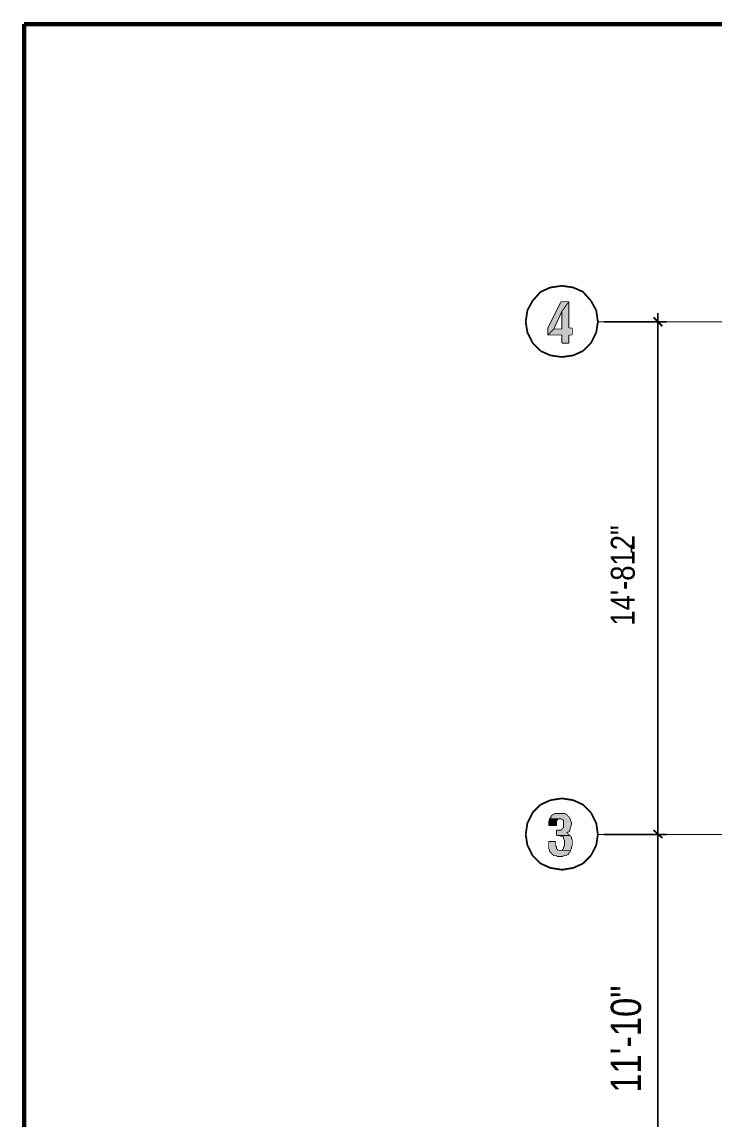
# Model space of a CAD drawing. Header units: millimetres. Extents: x 5 to 350, y 3 to 213.
# Drawn here: x 5 to 71.5, y 107.3 to 212.7 of the extents above; entities that cross this region are included whole.
import ezdxf

# ---------------------------------------------------------------- set-up
doc = ezdxf.new("R2010")
doc.units = ezdxf.units.MM
for name, color, linetype in [('H', 251, 'Continuous'), ('P', 255, 'Continuous'), ('T', 255, 'Continuous')]:
    doc.layers.add(name, color=color, linetype=linetype)
doc.styles.get("Standard").update_dxf_attribs({"font": 'arial.ttf'})

msp = doc.modelspace()

# ---------------------------------------------------------------- hatches: boundary and pattern name
at = {"layer": 'H', "linetype": 'Continuous'}
for points in [[(55.545, 182.633), (55.545, 183.303), (56.815, 185.843), (57.573, 185.843), (56.903, 184.908), (56.127, 183.215), (55.545, 182.633)], [(56.903, 181.857), (56.903, 182.633), (55.545, 182.633), (56.127, 183.215), (56.903, 183.215), (56.903, 184.908), (57.573, 185.843), (57.573, 183.303), (57.908, 183.303), (57.908, 182.633), (57.573, 182.633), (57.573, 181.857), (56.903, 181.857)], [(55.633, 135.467), (55.633, 135.89), (55.704, 135.978), (55.704, 136.137), (56.55, 136.137), (56.48, 136.066), (56.48, 135.978), (56.392, 135.978), (56.392, 135.467), (55.633, 135.467)], [(56.392, 134.532), (56.392, 135.043), (56.815, 135.043), (57.062, 135.29), (57.062, 135.978), (56.974, 136.066), (56.903, 136.066), (56.815, 136.137), (55.704, 136.137), (55.88, 136.313), (55.88, 136.402), (56.056, 136.56), (56.127, 136.56), (56.215, 136.648), (57.15, 136.648), (57.326, 136.56), (57.397, 136.56), (57.397, 136.49), (57.662, 136.225), (57.662, 136.137), (57.75, 136.066), (57.75, 135.89), (57.82, 135.802), (57.82, 135.555), (57.75, 135.378), (57.75, 135.22), (57.662, 135.132), (57.662, 134.955), (57.573, 134.867), (57.485, 134.867), (57.397, 134.796), (57.662, 134.532), (56.392, 134.532)], [(56.48, 132.503), (56.392, 132.592), (56.127, 132.592), (56.056, 132.68), (55.968, 132.68), (55.968, 132.75), (55.704, 133.015), (55.704, 133.174), (55.633, 133.262), (55.633, 133.95), (56.303, 133.95), (56.303, 133.526), (56.392, 133.438), (56.392, 133.262), (56.55, 133.103), (57.75, 133.103), (57.75, 133.015), (57.573, 132.838), (57.573, 132.75), (57.485, 132.68), (57.397, 132.68), (57.326, 132.592), (57.062, 132.592), (56.974, 132.503), (56.48, 132.503)], [(56.903, 133.103), (57.062, 133.262), (57.062, 133.438), (57.15, 133.526), (57.15, 134.108), (57.062, 134.197), (57.062, 134.373), (56.974, 134.444), (56.815, 134.444), (56.638, 134.532), (57.662, 134.532), (57.82, 134.373), (57.82, 134.197), (57.908, 134.108), (57.908, 133.597), (57.82, 133.438), (57.82, 133.262), (57.75, 133.174), (57.75, 133.103), (56.903, 133.103)]]:
    msp.add_hatch(color=256, dxfattribs=at).paths.add_polyline_path(points)

# ---------------------------------------------------------------- linework, layer by layer
at = {"layer": 'P'}
for points, const_width in [([(5.256, 212.513), (350.273, 212.513)], 0.423), ([(5.256, 3.14), (5.256, 212.513)], 0.423), ([(5.256, 212.513), (5.256, 212.513)], 0.423), ([(5.256, 212.513), (350.273, 212.513)], 0.423), ([(5.256, 3.14), (5.256, 212.513)], 0.423), ([(5.256, 212.513), (5.256, 212.513)], 0.423), ([(54.857, 186.778), (54.098, 185.932)], 0.169), ([(55.792, 187.202), (54.857, 186.778)], 0.169), ([(56.903, 187.36), (55.792, 187.202)], 0.169), ([(57.997, 187.202), (56.903, 187.36)], 0.169), ([(58.932, 186.778), (57.997, 187.202)], 0.169), ([(59.69, 185.932), (58.932, 186.778)], 0.169), ([(54.098, 185.932), (53.587, 184.997)], 0.169), ([(56.815, 185.843), (55.545, 183.303)], 0.085), ([(57.573, 185.843), (56.815, 185.843)], 0.085), ([(56.903, 184.908), (57.573, 185.843)], 0.085), ([(57.573, 185.843), (56.903, 184.908)], 0.085), ([(57.573, 183.303), (57.573, 185.843)], 0.085), ([(60.202, 184.997), (59.69, 185.932)], 0.169), ([(53.587, 184.997), (53.428, 183.903)], 0.169), ([(56.127, 183.215), (56.903, 184.908)], 0.085), ([(56.903, 184.908), (56.903, 183.215)], 0.085), ([(60.36, 183.903), (60.202, 184.997)], 0.169), ([(66.128, 133.862), (66.128, 184.75)], 0.169), ([(53.428, 183.903), (53.587, 182.88)], 0.169), ([(60.202, 182.88), (60.36, 183.903)], 0.169), ([(60.36, 183.903), (60.36, 183.903)], 0.169), ([(60.36, 183.903), (75.353, 183.903)], 0.085), ([(60.96, 183.903), (66.975, 183.903)], 0.169), ([(66.552, 183.48), (65.705, 184.326)], 0.169), ([(53.587, 182.88), (54.098, 181.857)], 0.169), ([(55.545, 183.303), (55.545, 182.633)], 0.085), ([(55.545, 182.633), (56.127, 183.215)], 0.085), ([(56.127, 183.215), (55.545, 182.633)], 0.085), ([(55.545, 182.633), (56.903, 182.633)], 0.085), ([(56.903, 183.215), (56.127, 183.215)], 0.085), ([(56.903, 182.633), (56.903, 181.857)], 0.085), ([(57.908, 183.303), (57.573, 183.303)], 0.085), ([(57.573, 181.857), (57.573, 182.633)], 0.085), ([(57.573, 182.633), (57.908, 182.633)], 0.085), ([(57.908, 182.633), (57.908, 183.303)], 0.085), ([(59.69, 181.857), (60.202, 182.88)], 0.169), ([(54.098, 181.857), (54.857, 181.098)], 0.169), ([(56.903, 181.857), (57.573, 181.857)], 0.085), ([(58.932, 181.098), (59.69, 181.857)], 0.169), ([(54.857, 181.098), (55.792, 180.675)], 0.169), ([(55.792, 180.675), (56.903, 180.516)], 0.169), ([(56.903, 180.516), (57.997, 180.675)], 0.169), ([(57.997, 180.675), (58.932, 181.098)], 0.169), ([(63.588, 161.713), (63.588, 162.472)], 0.169), ([(56.903, 138.095), (55.792, 137.918)], 0.169), ([(57.997, 137.918), (56.903, 138.095)], 0.169), ([(54.857, 137.495), (54.098, 136.737)], 0.169), ([(55.792, 137.918), (54.857, 137.495)], 0.169), ([(58.932, 137.495), (57.997, 137.918)], 0.169), ([(59.69, 136.737), (58.932, 137.495)], 0.169), ([(54.098, 136.737), (53.587, 135.714)], 0.169), ([(55.792, 136.225), (55.704, 136.137)], 0.085), ([(55.704, 136.137), (55.704, 136.066)], 0.085), ([(56.727, 136.137), (55.704, 136.137)], 0.085), ([(55.704, 136.137), (56.727, 136.137)], 0.085), ([(55.704, 136.066), (55.704, 135.978)], 0.085), ([(55.88, 136.313), (55.792, 136.225)], 0.085), ([(55.968, 136.49), (55.88, 136.402)], 0.085), ([(55.88, 136.402), (55.88, 136.313)], 0.085), ([(56.056, 136.56), (55.968, 136.49)], 0.085), ([(56.127, 136.56), (56.056, 136.56)], 0.085), ([(56.215, 136.648), (56.127, 136.56)], 0.085), ([(56.303, 136.648), (56.215, 136.648)], 0.085), ([(56.48, 136.648), (56.303, 136.648)], 0.085), ([(56.55, 136.648), (56.48, 136.648)], 0.085), ([(56.48, 136.066), (56.55, 136.137)], 0.085), ([(56.48, 135.978), (56.48, 136.066)], 0.085), ([(56.727, 136.648), (56.55, 136.648)], 0.085), ([(56.55, 136.137), (56.727, 136.137)], 0.085), ([(56.903, 136.648), (56.727, 136.648)], 0.085), ([(56.727, 136.137), (56.815, 136.137)], 0.085), ([(56.815, 136.137), (56.903, 136.066)], 0.085), ([(56.974, 136.648), (56.903, 136.648)], 0.085), ([(56.903, 136.066), (56.974, 136.066)], 0.085), ([(57.062, 136.648), (56.974, 136.648)], 0.085), ([(56.974, 136.066), (57.062, 135.978)], 0.085), ([(57.15, 136.648), (57.062, 136.648)], 0.085), ([(57.326, 136.56), (57.15, 136.648)], 0.085), ([(57.397, 136.56), (57.326, 136.56)], 0.085), ([(57.397, 136.49), (57.397, 136.56)], 0.085), ([(57.485, 136.402), (57.397, 136.49)], 0.085), ([(57.573, 136.313), (57.485, 136.402)], 0.085), ([(57.662, 136.225), (57.573, 136.313)], 0.085), ([(57.662, 136.137), (57.662, 136.225)], 0.085), ([(57.75, 136.066), (57.662, 136.137)], 0.085), ([(57.75, 135.978), (57.75, 136.066)], 0.085), ([(60.202, 135.714), (59.69, 136.737)], 0.169), ([(53.587, 135.714), (53.428, 134.62)], 0.169), ([(55.704, 135.978), (55.633, 135.89)], 0.085), ([(55.633, 135.89), (55.633, 135.714)], 0.085), ([(55.633, 135.714), (55.633, 135.643)], 0.085), ([(55.633, 135.643), (55.633, 135.555)], 0.085), ([(55.633, 135.555), (55.633, 135.467)], 0.085), ([(55.633, 135.467), (56.392, 135.467)], 0.085), ([(56.392, 135.802), (56.392, 135.978)], 0.085), ([(56.392, 135.978), (56.48, 135.978)], 0.085), ([(56.392, 135.714), (56.392, 135.802)], 0.085), ([(56.392, 135.643), (56.392, 135.714)], 0.085), ([(56.392, 135.555), (56.392, 135.643)], 0.085), ([(56.392, 135.467), (56.392, 135.555)], 0.085), ([(56.48, 135.043), (56.392, 135.043)], 0.085), ([(56.392, 135.043), (56.392, 134.532)], 0.085), ([(56.55, 135.043), (56.48, 135.043)], 0.085), ([(56.727, 135.043), (56.55, 135.043)], 0.085), ([(56.815, 135.043), (56.727, 135.043)], 0.085), ([(56.903, 135.132), (56.815, 135.043)], 0.085), ([(56.974, 135.22), (56.903, 135.132)], 0.085), ([(57.062, 135.29), (56.974, 135.22)], 0.085), ([(57.062, 135.978), (57.062, 135.89)], 0.085), ([(57.062, 135.89), (57.062, 135.714)], 0.085), ([(57.062, 135.714), (57.062, 135.643)], 0.085), ([(57.062, 135.643), (57.062, 135.555)], 0.085), ([(57.062, 135.555), (57.062, 135.378)], 0.085), ([(57.062, 135.378), (57.062, 135.29)], 0.085), ([(57.573, 134.867), (57.662, 134.955)], 0.085), ([(57.662, 135.132), (57.75, 135.22)], 0.085), ([(57.662, 135.043), (57.662, 135.132)], 0.085), ([(57.662, 134.955), (57.662, 135.043)], 0.085), ([(57.75, 135.89), (57.75, 135.978)], 0.085), ([(57.82, 135.802), (57.75, 135.89)], 0.085), ([(57.75, 135.378), (57.82, 135.555)], 0.085), ([(57.75, 135.29), (57.75, 135.378)], 0.085), ([(57.75, 135.22), (57.75, 135.29)], 0.085), ([(57.82, 135.643), (57.82, 135.802)], 0.085), ([(57.82, 135.555), (57.82, 135.643)], 0.085), ([(60.36, 134.62), (60.202, 135.714)], 0.169), ([(66.552, 134.285), (65.705, 135.043)], 0.169), ([(65.705, 135.043), (66.552, 134.285)], 0.169), ([(66.128, 94.156), (66.128, 135.467)], 0.169), ([(53.428, 134.62), (53.587, 133.597)], 0.169), ([(56.303, 133.95), (55.633, 133.95)], 0.085), ([(55.633, 133.95), (55.633, 133.862)], 0.085), ([(56.303, 133.773), (56.303, 133.95)], 0.085), ([(56.303, 133.95), (56.303, 133.95)], 0.085), ([(56.392, 134.532), (56.48, 134.532)], 0.085), ([(56.48, 134.532), (56.55, 134.532)], 0.085), ([(57.662, 134.532), (56.55, 134.532)], 0.085), ([(56.55, 134.532), (56.638, 134.532)], 0.085), ([(56.55, 134.532), (57.662, 134.532)], 0.085), ([(56.638, 134.532), (56.815, 134.444)], 0.085), ([(56.815, 134.444), (56.903, 134.444)], 0.085), ([(56.903, 134.444), (56.974, 134.444)], 0.085), ([(56.974, 134.444), (57.062, 134.373)], 0.085), ([(57.062, 134.373), (57.062, 134.285)], 0.085), ([(57.062, 134.285), (57.062, 134.197)], 0.085), ([(57.062, 134.197), (57.15, 134.108)], 0.085), ([(57.15, 134.108), (57.15, 133.95)], 0.085), ([(57.15, 133.95), (57.15, 133.862)], 0.085), ([(57.397, 134.796), (57.326, 134.796)], 0.085), ([(57.326, 134.796), (57.397, 134.796)], 0.085), ([(57.397, 134.796), (57.485, 134.867)], 0.085), ([(57.485, 134.708), (57.397, 134.796)], 0.085), ([(57.485, 134.867), (57.573, 134.867)], 0.085), ([(57.573, 134.62), (57.485, 134.708)], 0.085), ([(57.662, 134.532), (57.573, 134.62)], 0.085), ([(57.75, 134.444), (57.662, 134.532)], 0.085), ([(57.82, 134.373), (57.75, 134.444)], 0.085), ([(57.75, 134.444), (57.75, 134.444)], 0.085), ([(57.82, 134.285), (57.82, 134.373)], 0.085), ([(57.82, 134.197), (57.82, 134.285)], 0.085), ([(57.908, 134.108), (57.82, 134.197)], 0.085), ([(57.908, 134.02), (57.908, 134.108)], 0.085), ([(57.908, 133.862), (57.908, 134.02)], 0.085), ([(60.202, 133.597), (60.36, 134.62)], 0.169), ([(60.36, 134.62), (60.36, 134.62)], 0.169), ([(60.36, 134.62), (75.353, 134.62)], 0.085), ([(60.96, 134.62), (66.975, 134.62)], 0.169), ([(60.96, 134.62), (66.975, 134.62)], 0.169), ([(53.587, 133.597), (54.098, 132.592)], 0.169), ([(55.633, 133.862), (55.633, 133.773)], 0.085), ([(55.633, 133.773), (55.633, 133.685)], 0.085), ([(55.633, 133.685), (55.633, 133.597)], 0.085), ([(55.633, 133.597), (55.633, 133.438)], 0.085), ([(55.633, 133.438), (55.633, 133.35)], 0.085), ([(55.633, 133.35), (55.633, 133.262)], 0.085), ([(55.633, 133.262), (55.704, 133.174)], 0.085), ([(55.704, 133.174), (55.704, 133.015)], 0.085), ([(55.704, 133.015), (55.792, 132.927)], 0.085), ([(55.792, 132.927), (55.88, 132.838)], 0.085), ([(55.88, 132.838), (55.968, 132.75)], 0.085), ([(56.303, 133.597), (56.303, 133.773)], 0.085), ([(56.303, 133.526), (56.303, 133.597)], 0.085), ([(56.392, 133.438), (56.303, 133.526)], 0.085), ([(56.392, 133.35), (56.392, 133.438)], 0.085), ([(56.392, 133.262), (56.392, 133.35)], 0.085), ([(56.48, 133.174), (56.392, 133.262)], 0.085), ([(56.55, 133.103), (56.48, 133.174)], 0.085), ([(56.638, 133.103), (56.55, 133.103)], 0.085), ([(56.727, 133.103), (56.638, 133.103)], 0.085), ([(57.75, 133.103), (56.727, 133.103)], 0.085), ([(56.815, 133.103), (56.727, 133.103)], 0.085), ([(56.727, 133.103), (57.75, 133.103)], 0.085), ([(56.903, 133.103), (56.815, 133.103)], 0.085), ([(56.974, 133.174), (56.903, 133.103)], 0.085), ([(57.062, 133.262), (56.974, 133.174)], 0.085), ([(57.15, 133.526), (57.062, 133.438)], 0.085), ([(57.062, 133.438), (57.062, 133.35)], 0.085), ([(57.062, 133.35), (57.062, 133.262)], 0.085), ([(57.15, 133.862), (57.15, 133.773)], 0.085), ([(57.15, 133.773), (57.15, 133.597)], 0.085), ([(57.15, 133.597), (57.15, 133.526)], 0.085), ([(57.573, 132.838), (57.662, 132.927)], 0.085), ([(57.573, 132.75), (57.573, 132.838)], 0.085), ([(57.662, 132.927), (57.75, 133.015)], 0.085), ([(57.75, 133.174), (57.82, 133.262)], 0.085), ([(57.75, 133.103), (57.75, 133.174)], 0.085), ([(57.75, 133.015), (57.75, 133.103)], 0.085), ([(57.82, 133.438), (57.908, 133.597)], 0.085), ([(57.82, 133.35), (57.82, 133.438)], 0.085), ([(57.82, 133.262), (57.82, 133.35)], 0.085), ([(57.908, 133.685), (57.908, 133.862)], 0.085), ([(57.908, 133.597), (57.908, 133.685)], 0.085), ([(59.69, 132.592), (60.202, 133.597)], 0.169), ([(54.098, 132.592), (54.857, 131.833)], 0.169), ([(54.857, 131.833), (55.792, 131.41)], 0.169), ([(55.968, 132.75), (55.968, 132.68)], 0.085), ([(55.968, 132.68), (56.056, 132.68)], 0.085), ([(56.056, 132.68), (56.127, 132.592)], 0.085), ([(56.127, 132.592), (56.215, 132.592)], 0.085), ([(56.215, 132.592), (56.392, 132.592)], 0.085), ([(56.392, 132.592), (56.48, 132.503)], 0.085), ([(56.48, 132.503), (56.55, 132.503)], 0.085), ([(56.55, 132.503), (56.727, 132.503)], 0.085), ([(56.727, 132.503), (56.903, 132.503)], 0.085), ([(56.903, 132.503), (56.974, 132.503)], 0.085), ([(56.974, 132.503), (57.062, 132.592)], 0.085), ([(57.062, 132.592), (57.238, 132.592)], 0.085), ([(57.238, 132.592), (57.326, 132.592)], 0.085), ([(57.326, 132.592), (57.397, 132.68)], 0.085), ([(57.397, 132.68), (57.485, 132.68)], 0.085), ([(57.485, 132.68), (57.573, 132.75)], 0.085), ([(57.997, 131.41), (58.932, 131.833)], 0.169), ([(58.932, 131.833), (59.69, 132.592)], 0.169), ([(55.792, 131.41), (56.903, 131.233)], 0.169), ([(56.903, 131.233), (57.997, 131.41)], 0.169)]:
    msp.add_lwpolyline(points, dxfattribs=dict(at, const_width=const_width))

# ---------------------------------------------------------------- texts
at = {"layer": 'T', "attachment_point": 1, "rotation": 90}
for s, insert, char_height in [('{\\fArial Narrow|b0|i0|c0|p18;14\'-812"}', (61.6, 154.7), 2.3), ('{\\fArial Narrow|b0|i0|c0|p18;11\'-10"}', (61.6, 109.8), 2.9)]:
    msp.add_mtext(s, dxfattribs=dict(at, insert=insert, char_height=char_height))

doc.saveas('drawing.dxf')
